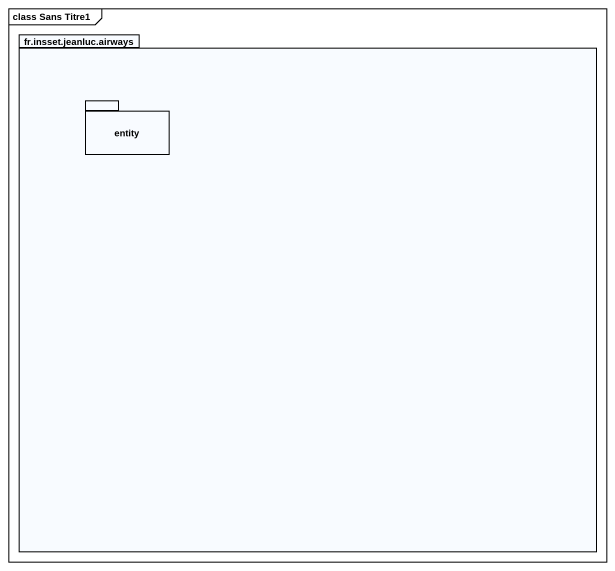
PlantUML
@startuml
mainframe class Sans Titre1
package "fr.insset.jeanluc.airways" as fr_insset_jeanluc_airways {
  package "entity" as entity_ {
  }
}
@enduml
